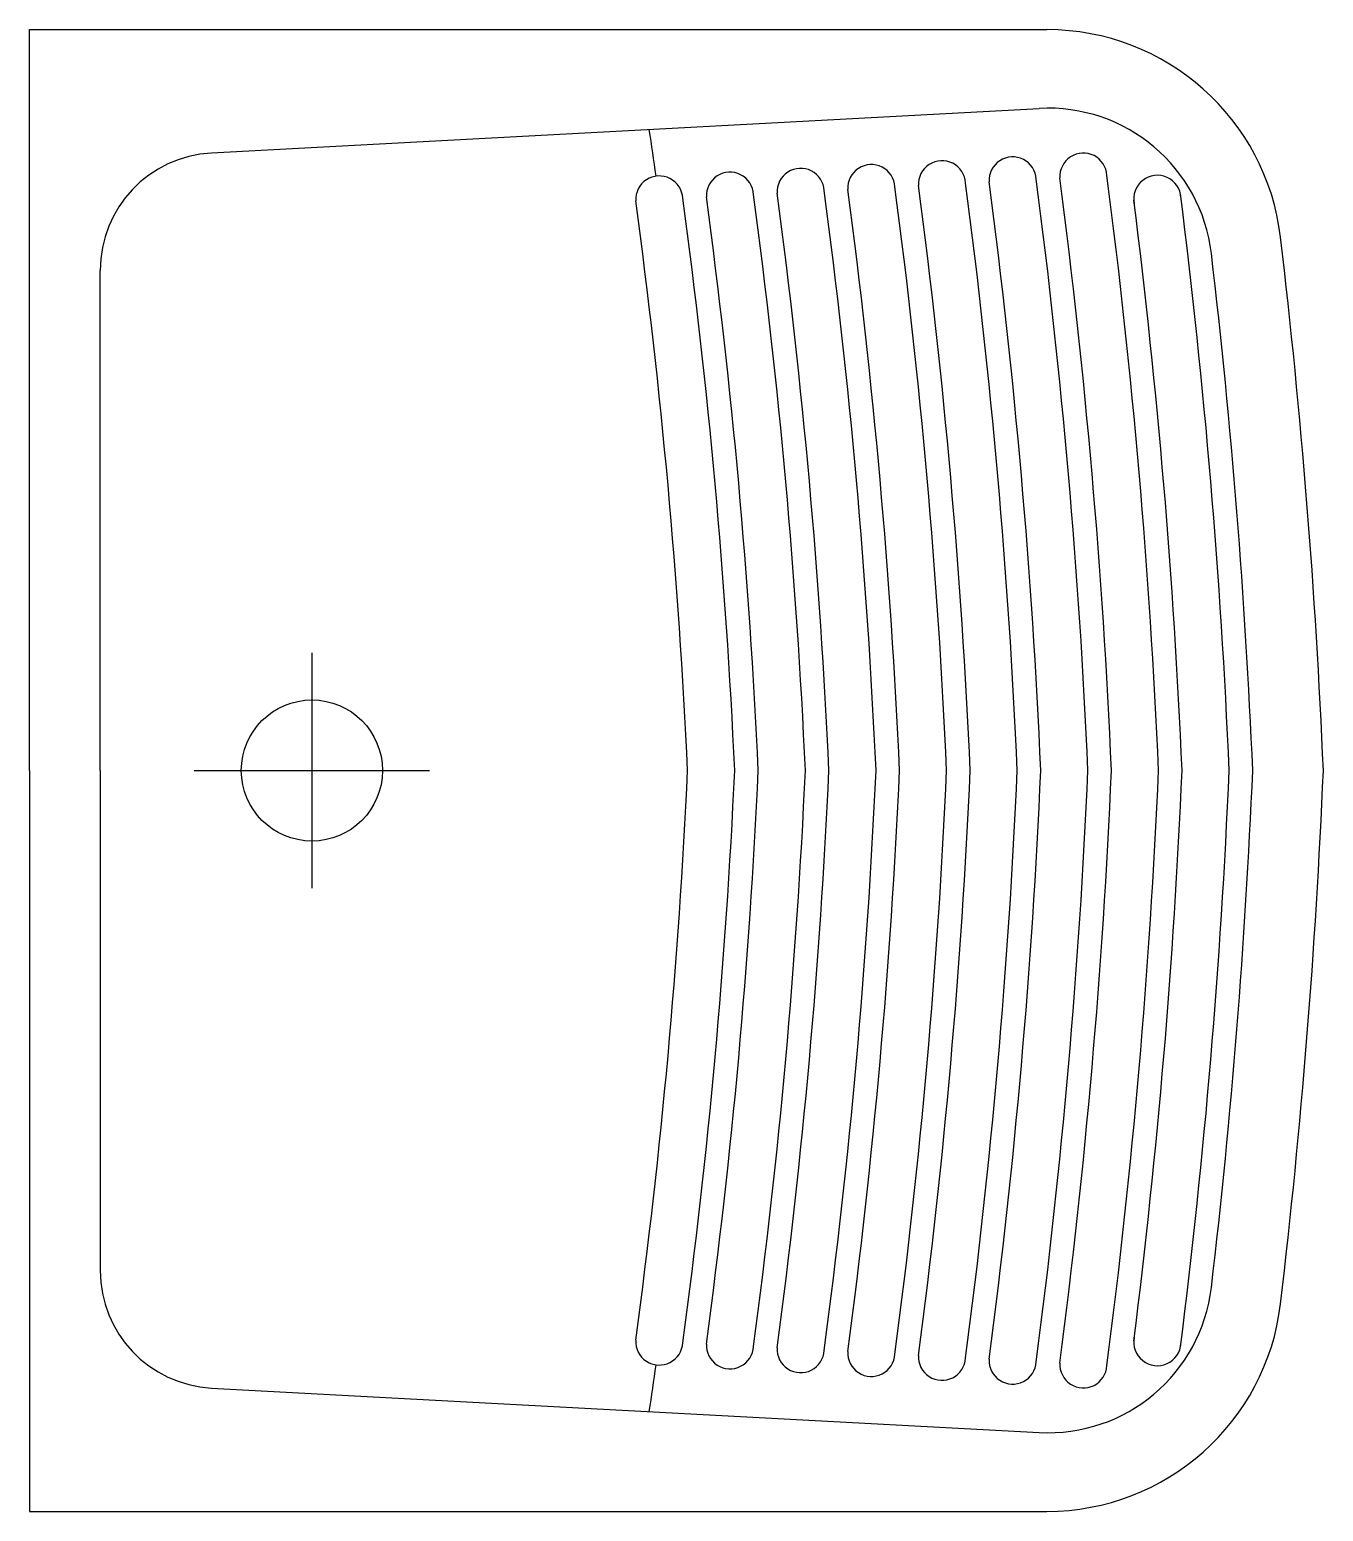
# Model space of a CAD drawing. Extents: x 6733.58 to 6734.13, y 5192.816 to 5193.446.
import ezdxf

# ---------------------------------------------------------------- set-up
doc = ezdxf.new("R2010")
doc.units = 0
doc.layers.get('0').update_dxf_attribs({"linetype": 'CONTINUOUS'})

msp = doc.modelspace()

# ---------------------------------------------------------------- linework, layer by layer
at = {"color": 0}
for p, q in [((6733.5804, 5193.44569), (6734.01289, 5193.44569)), ((6733.5804, 5193.13069), (6733.5804, 5193.44569)), ((6733.65771, 5193.39324), (6734.00953, 5193.4122)), ((6733.6104, 5193.13069), (6733.6104, 5193.34331)), ((6733.7004, 5193.18069), (6733.7004, 5193.08069)), ((6733.5804, 5193.13069), (6733.5804, 5192.81569)), ((6733.6104, 5193.13069), (6733.6104, 5192.91807)), ((6733.6504, 5193.13069), (6733.7504, 5193.13069)), ((6733.65771, 5192.86814), (6734.00953, 5192.84919)), ((6733.5804, 5192.81569), (6734.01289, 5192.81569))]:
    msp.add_line(p, q, dxfattribs=at)
msp.add_circle((6733.7004, 5193.13069), 0.03, dxfattribs=at)
for centre, radius, start, end in [((6734.01289, 5193.34569), 0.1, 6.76339, 90), ((6734.01329, 5193.3423), 0.07, 6.69585, 93.08394), ((6731.13307, 5193.00416), 2.74, 7.95561, 8.37551), ((6733.6604, 5193.34331), 0.05, 93.08394, 180), ((6734.02838, 5193.38317), 0.01003, 3.08394, 183.08394), ((6733.90818, 5193.37669), 0.01003, 3.08394, 183.08394), ((6733.93823, 5193.37831), 0.01003, 3.08394, 183.08394), ((6733.96828, 5193.37993), 0.01003, 3.08394, 183.08394), ((6733.99833, 5193.38155), 0.01003, 3.08394, 183.08394), ((6733.84807, 5193.37345), 0.01003, 3.08394, 183.08394), ((6733.87813, 5193.37507), 0.01003, 3.08394, 183.08394), ((6731.13307, 5193.00416), 2.87, 2.52685, 7.53421), ((6731.13307, 5193.00416), 2.88, 2.51807, 7.51872), ((6731.13307, 5193.00416), 2.9, 2.5007, 7.48808), ((6731.13307, 5193.00416), 2.91, 2.4921, 7.47291), ((6731.13307, 5193.00416), 2.93, 2.47508, 7.4429), ((6734.05984, 5193.37373), 0.01003, 3.08394, 191.2902), ((6731.13307, 5193.00416), 2.75, 2.63719, 7.72882), ((6731.13307, 5193.00416), 2.76, 2.62763, 7.71195), ((6731.13307, 5193.00416), 2.78, 2.60871, 7.67858), ((6731.13307, 5193.00416), 2.79, 2.59936, 7.66208), ((6731.13307, 5193.00416), 2.81, 2.58084, 7.62943), ((6731.13307, 5193.00416), 2.82, 2.57169, 7.61328), ((6731.13307, 5193.00416), 2.84, 2.55356, 7.58131), ((6731.13307, 5193.00416), 2.85, 2.5446, 7.5655), ((6731.13307, 5193.00416), 2.96, 2.44998, 7.21418), ((6731.13307, 5193.00416), 2.73, 2.65653, 7.76292), ((6731.13307, 5193.00416), 2.94, 2.46665, 7.21069), ((6731.13307, 5193.00416), 3, 2.41729, 6.76339), ((6731.13307, 5193.00416), 2.97, 2.44172, 6.69585), ((6731.13307, 5193.25722), 2.73, 352.23708, 357.34347), ((6731.13307, 5193.25722), 2.75, 352.27118, 357.36281), ((6731.13307, 5193.25722), 2.76, 352.28805, 357.37237), ((6731.13307, 5193.25722), 2.78, 352.32142, 357.39129), ((6731.13307, 5193.25722), 2.79, 352.33792, 357.40064), ((6731.13307, 5193.25722), 2.81, 352.37057, 357.41916), ((6731.13307, 5193.25722), 2.82, 352.38672, 357.42831), ((6731.13307, 5193.25722), 2.84, 352.41869, 357.44644), ((6731.13307, 5193.25722), 2.85, 352.4345, 357.4554), ((6731.13307, 5193.25722), 2.87, 352.46579, 357.47315), ((6731.13307, 5193.25722), 2.88, 352.48128, 357.48193), ((6731.13307, 5193.25722), 2.9, 352.51192, 357.4993), ((6731.13307, 5193.25722), 2.91, 352.52709, 357.5079), ((6731.13307, 5193.25722), 2.93, 352.5571, 357.52492), ((6731.13307, 5193.25722), 2.94, 352.78931, 357.53335), ((6731.13307, 5193.25722), 2.96, 352.78582, 357.55002), ((6731.13307, 5193.25722), 2.97, 353.30415, 357.55828), ((6731.13307, 5193.25722), 3, 353.23661, 357.58271), ((6733.6604, 5192.91807), 0.05, 180, 266.91606), ((6734.01329, 5192.91909), 0.07, 266.91606, 353.30415), ((6734.01289, 5192.91569), 0.1, 270, 353.23661), ((6733.84807, 5192.88793), 0.01003, 176.91606, 356.91606), ((6734.05984, 5192.88766), 0.01003, 168.7098, 356.91606), ((6733.87813, 5192.88631), 0.01003, 176.91606, 356.91606), ((6733.90818, 5192.88469), 0.01003, 176.91606, 356.91606), ((6733.93823, 5192.88307), 0.01003, 176.91606, 356.91606), ((6731.13307, 5193.25722), 2.74, 351.62449, 352.04439), ((6733.96828, 5192.88145), 0.01003, 176.91606, 356.91606), ((6733.99833, 5192.87983), 0.01003, 176.91606, 356.91606), ((6734.02838, 5192.87822), 0.01003, 176.91606, 356.91606)]:
    msp.add_arc(centre, radius, start, end, dxfattribs=at)

doc.saveas('drawing.dxf')
